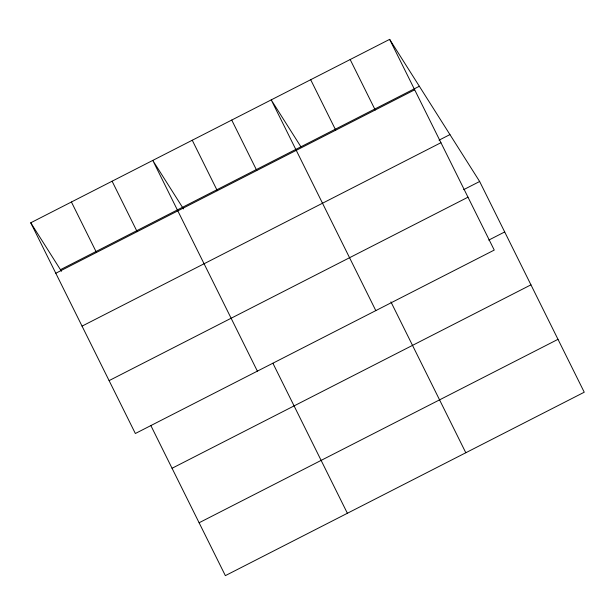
<?xml version="1.0" encoding="UTF-8"?>
<svg xmlns="http://www.w3.org/2000/svg" width="615" height="615" viewBox="0 0 615 615"><rect width="100%" height="100%" fill="white"/><g stroke="black" fill="none" stroke-linecap="round" stroke-linejoin="round"><path stroke-width="0.92" d="M389.641 39.36L494.245 250.074L135.354 433.506L30.75 222.784L389.641 39.36L479.646 181.494L584.25 392.216L225.359 575.64L150.883 425.618M60.455 269.685L419.345 86.261M55.796 273.245L414.687 89.813M439.025 140.174L449.942 134.593M82.049 326.127L440.94 142.703M463.687 189.651L479.646 181.494M109.101 380.616L467.992 197.192M488.733 240.111L504.692 231.955M172.054 468.269L530.945 284.845M199.106 522.758L557.997 339.334M300.912 146.793L271.207 99.884L375.811 310.606M183.493 208.939L152.774 160.415L257.377 371.137M30.75 222.784L61.469 271.3M350.166 59.532L375.212 109.993M310.683 79.712L335.736 130.172M390.917 301.873L465.816 452.748M231.732 120.063L256.778 170.524M192.249 140.243L217.303 190.704M272.906 363.25L347.383 513.279M112.099 181.21L137.145 231.663M71.425 201.997L96.47 252.45"/></g></svg>
